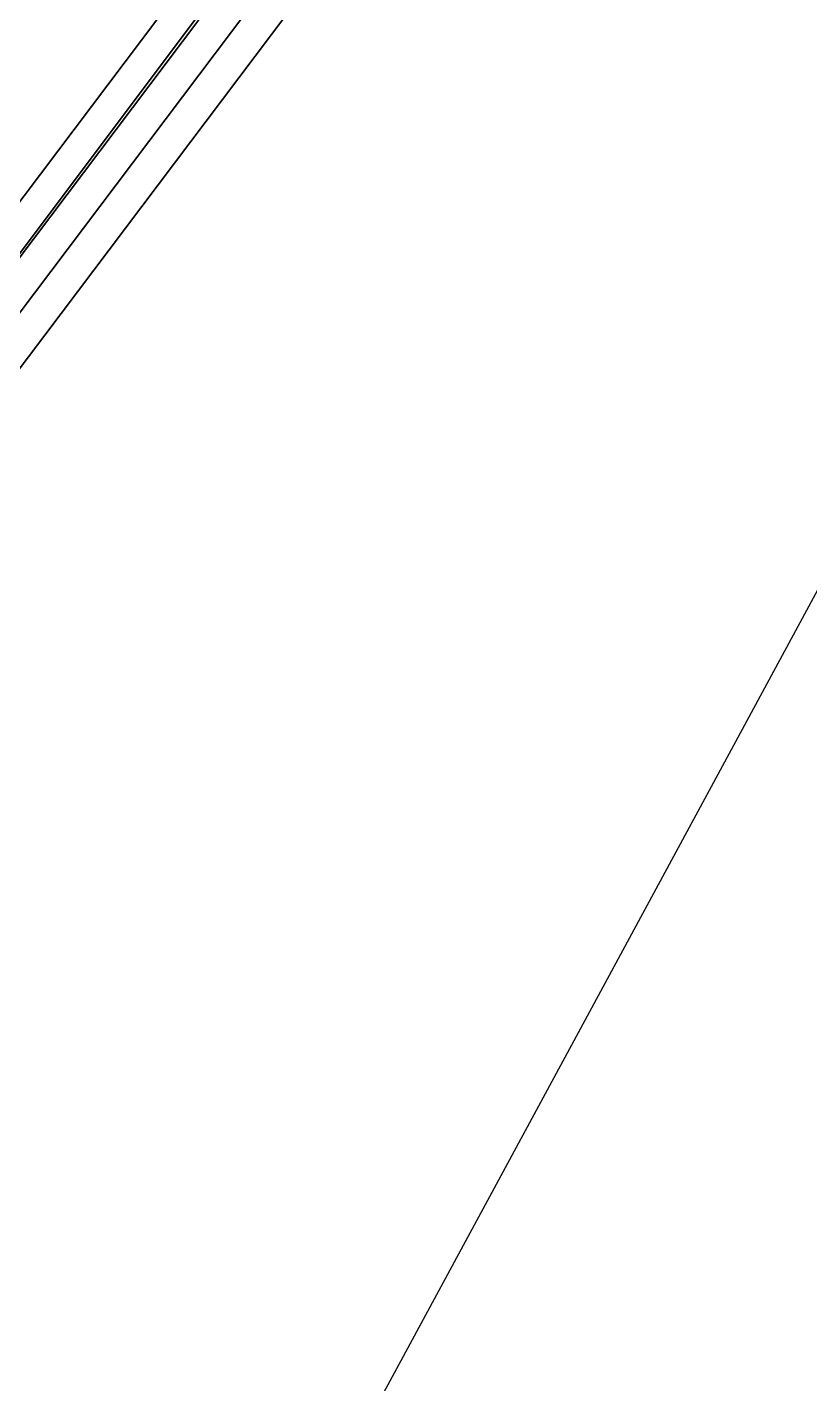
# Model space of a CAD drawing. Extents: x -152 to 154, y -106 to 95.
# Drawn here: x 102.56 to 118.14, y 14.03 to 41.04 of the extents above; entities that cross this region are included whole.
import ezdxf

# ---------------------------------------------------------------- set-up
doc = ezdxf.new("R2010")
doc.units = 0
for name, color, linetype in [('GROUND1', 253, 'CONTINUOUS'), ('ROOF1', 37, 'CONTINUOUS'), ('ROOF2', 59, 'CONTINUOUS')]:
    doc.layers.add(name, color=color, linetype=linetype)

msp = doc.modelspace()

# ---------------------------------------------------------------- linework, layer by layer
at = {"layer": 'GROUND1', "invisible_edges": 8}
for points in [[(-151.5, 95, -0.075062), (-151.5, -80, -0.075062), (153.5, 95, -0.075062)], [(-151.5, -80, -0.075062), (-56.949997, -80, -0.075062), (153.5, 95, -0.075062)], [(-56.949997, -80, -0.075062), (-56.949997, -106, -0.075062), (153.5, 95, -0.075062)], [(153.5, 95, -0.075062), (-56.949997, -106, -0.075062), (58.949997, -80, -0.075062)], [(153.5, -80, -0.075062), (153.5, 95, -0.075062), (58.949997, -80, -0.075062)]]:
    msp.add_3dface(points, dxfattribs=at)
at = {"layer": 'ROOF1'}
for points in [[(0.5, 70, 105.704536), (0.5, 10, 135.704529), (82.527527, 10, 135.704529), (127.5, 70, 105.704536)], [(127.5, -52, 105.704536), (127.5, 10, 105.704536), (127.5, 70, 105.704536), (82.527527, 10, 135.704529)]]:
    msp.add_3dface(points, dxfattribs=at)
at = {"layer": 'ROOF2'}
for points in [[(132.100006, -55.5, 107.236023), (132.100006, 73.800003, 107.236023), (-130, 73.800003, 107.236023), (-130, -55.5, 107.236023)], [(127.156631, 70.400963, 105.287766), (81.848633, 10.275219, 135.787766), (82.33374, 9.811211, 135.787766), (127.651321, 69.949677, 105.287766)], [(127.156631, 70.400963, 105.287766), (127.156631, 70.400963, 104.300003), (81.848633, 10.275219, 134.800003), (81.848633, 10.275219, 135.787766)], [(127.651321, 69.949677, 106.277718), (82.33374, 9.811207, 136.77771), (82.818832, 9.347198, 136.77771), (128.145996, 69.498383, 106.277718)], [(127.651321, 69.949677, 106.277718), (127.651321, 69.949677, 105.287766), (82.33374, 9.811211, 135.787766), (82.33374, 9.811207, 136.77771)], [(82.818832, 9.347198, 136.77771), (82.818848, 9.347198, 135.787766), (128.146011, 69.498383, 105.287766), (128.145996, 69.498383, 106.277718)], [(128.146011, 69.498383, 105.287766), (82.818848, 9.347198, 135.787766), (83.30394, 8.88319, 135.787766), (128.640686, 69.047089, 105.287766)], [(128.640686, 69.047089, 104.300003), (128.640686, 69.047089, 105.287766), (83.30394, 8.88319, 135.787766), (83.30394, 8.88319, 134.800003)]]:
    msp.add_3dface(points, dxfattribs=at)

doc.saveas('drawing.dxf')
